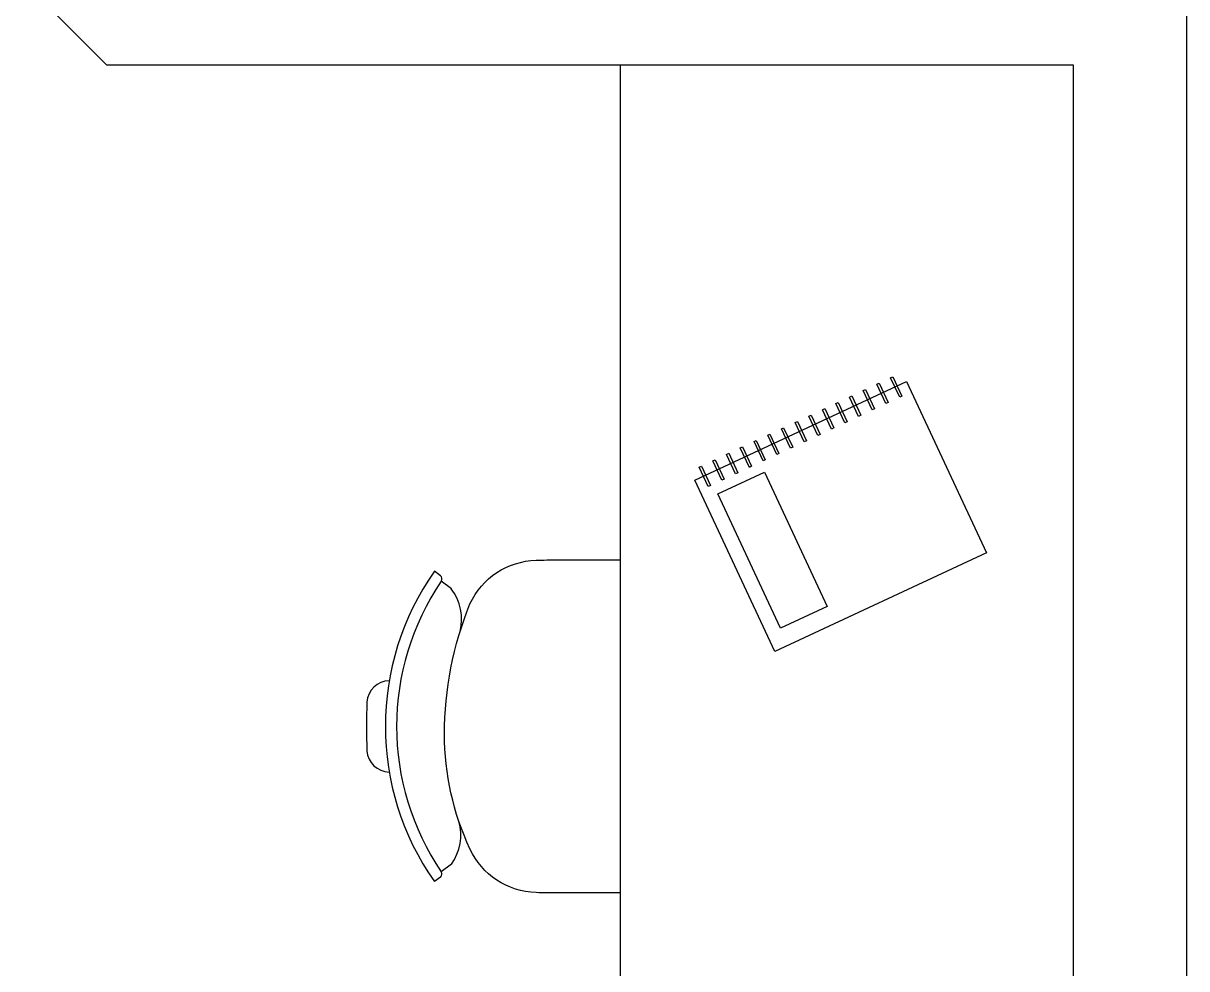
# Model space of a CAD drawing. Header units: millimetres. Extents: x 166 to 289, y 88 to 139.
# Drawn here: x 211.306 to 212.847, y 116.916 to 118.167 of the extents above; entities that cross this region are included whole.
import ezdxf

# ---------------------------------------------------------------- set-up
doc = ezdxf.new("R2010")
doc.units = ezdxf.units.MM
doc.header["$LTSCALE"] = 0.6
for name, color, linetype in [('AR-ALV', 5, 'Continuous'), ('Mobiliário', 160, 'Continuous'), ('Mobiliário2', 10, 'Continuous')]:
    doc.layers.add(name, color=color, linetype=linetype)

# ---------------------------------------------------------------- blocks, each defined once
blk = doc.blocks.new('caderno')
for points in [[(-0.12523, -0.15461), (-0.12523, 0), (0, 0), (0, -0.15461)], [(-0.13181, -0.0086), (-0.13181, -0.00694), (-0.11768, -0.00694), (-0.11768, -0.0086)], [(-0.13181, -0.0186), (-0.13181, -0.01694), (-0.11768, -0.01694), (-0.11768, -0.0186)], [(-0.13181, -0.0286), (-0.13181, -0.02694), (-0.11768, -0.02694), (-0.11768, -0.0286)], [(-0.13181, -0.0386), (-0.13181, -0.03694), (-0.11768, -0.03694), (-0.11768, -0.0386)], [(-0.13181, -0.0486), (-0.13181, -0.04694), (-0.11768, -0.04694), (-0.11768, -0.0486)], [(-0.13181, -0.05842), (-0.13181, -0.05676), (-0.11768, -0.05676), (-0.11768, -0.05842)], [(-0.13181, -0.06842), (-0.13181, -0.06676), (-0.11768, -0.06676), (-0.11768, -0.06842)], [(-0.13181, -0.07842), (-0.13181, -0.07676), (-0.11768, -0.07676), (-0.11768, -0.07842)], [(-0.13181, -0.08842), (-0.13181, -0.08676), (-0.11768, -0.08676), (-0.11768, -0.08842)], [(-0.13181, -0.09842), (-0.13181, -0.09676), (-0.11768, -0.09676), (-0.11768, -0.09842)], [(-0.13181, -0.10842), (-0.13181, -0.10676), (-0.11768, -0.10676), (-0.11768, -0.10842)], [(-0.11061, -0.14469), (-0.11061, -0.11062), (-0.01252, -0.11062), (-0.01252, -0.14469)], [(-0.13181, -0.11842), (-0.13181, -0.11676), (-0.11768, -0.11676), (-0.11768, -0.11842)], [(-0.13181, -0.12842), (-0.13181, -0.12676), (-0.11768, -0.12676), (-0.11768, -0.12842)], [(-0.13181, -0.13842), (-0.13181, -0.13676), (-0.11768, -0.13676), (-0.11768, -0.13842)], [(-0.13181, -0.14842), (-0.13181, -0.14676), (-0.11768, -0.14676), (-0.11768, -0.14842)]]:
    blk.add_lwpolyline(points, close=True)

msp = doc.modelspace()

# ---------------------------------------------------------------- linework, layer by layer
at = {"layer": 'AR-ALV'}
for p, q in [((212.8466, 108.762), (212.8466, 118.262)), ((211.3059, 118.2228), (211.4168, 118.112)), ((212.6966, 118.112), (211.4168, 118.112)), ((212.6966, 115.708), (212.6966, 118.112))]:
    msp.add_line(p, q, dxfattribs=at)
at = {"layer": 'Mobiliário'}
for p, q in [((212.0966, 116.608), (212.0966, 118.112)), ((211.8584, 117.4361), (211.8504, 117.4422)), ((211.8728, 117.4191), (211.8594, 117.4291)), ((211.8728, 117.0546), (211.8594, 117.0445)), ((211.8584, 117.0375), (211.8504, 117.0315))]:
    msp.add_line(p, q, dxfattribs=at)
msp.add_lwpolyline([(212.0966, 117.0165), (212.0132, 117.0165, -0.007386), (211.9851, 117.0169, -0.283766), (211.8974, 117.0747, -0.109248), (211.8638, 117.2265, -0.096656), (211.8974, 117.399, -0.283766), (211.9851, 117.4568, -0.007386), (212.0132, 117.4572), (212.0966, 117.4572)], format="xyb", dxfattribs=at)
for centre, radius, start, end in [((212.1422, 117.2368), 0.3568, 144.8701, 215.1299), ((212.1431, 117.2368), 0.3428, 145.8574, 214.1426), ((211.8554, 117.4321), 0.005, 324.0396, 53.1301), ((211.8194, 117.3787), 0.0669, 345.9348, 37.0801), ((211.791, 117.2672), 0.03, 90.9311, 176.4167), ((212.5191, 117.2368), 0.7588, 177.5665, 182.4335), ((211.791, 117.2065), 0.03, 183.5833, 269.0689), ((211.819, 117.0932), 0.0663, 324.3405, 15.7396), ((211.8554, 117.0415), 0.005, 306.8699, 35.9604)]:
    msp.add_arc(centre, radius, start, end, dxfattribs=at)

# ---------------------------------------------------------------- block references
at = {"layer": 'Mobiliário2', "xscale": 2.000000000000001, "yscale": 2, "rotation": 294.9999999999997}
msp.add_blockref('caderno', (212.5815, 117.4665), dxfattribs=at)

doc.saveas('drawing.dxf')
